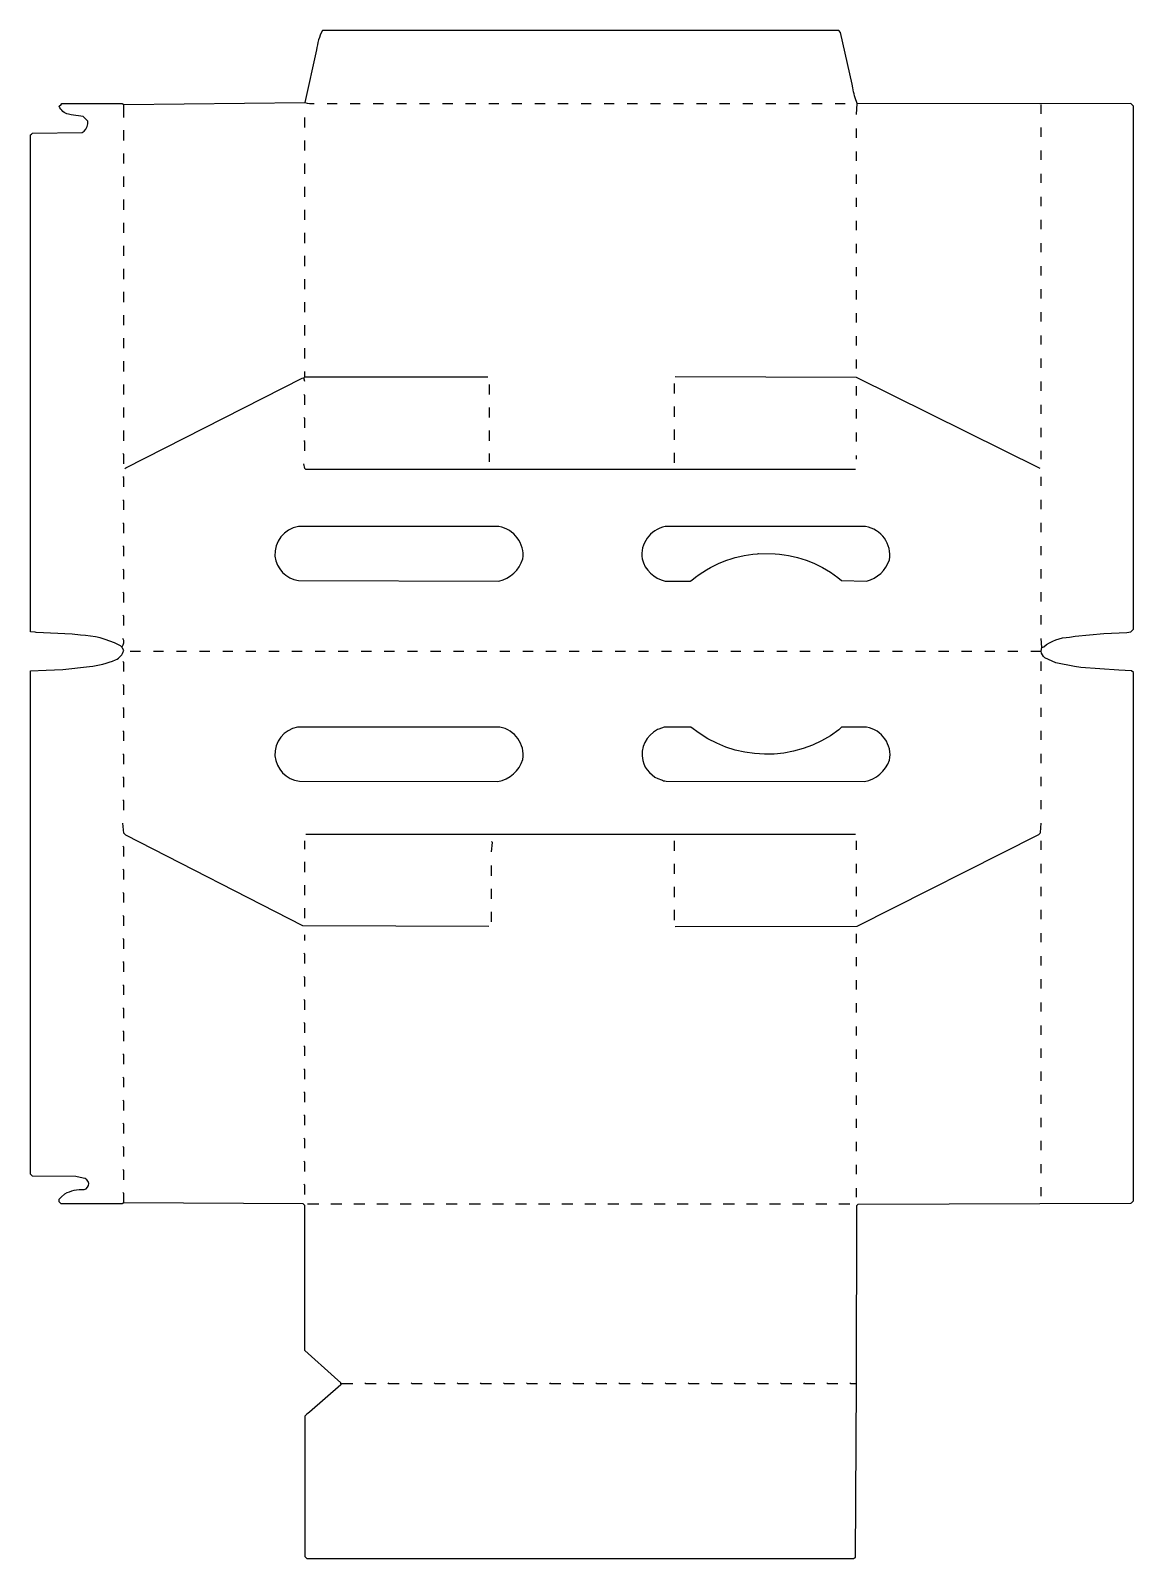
# Model space of a CAD drawing. Extents: x 62 to 1256, y 85 to 1739.
import ezdxf

# ---------------------------------------------------------------- set-up
doc = ezdxf.new("R2010")
doc.units = 0
doc.layers.get('0').update_dxf_attribs({"linetype": 'CONTINUOUS'})

msp = doc.modelspace()

# ---------------------------------------------------------------- linework, layer by layer
at = {"color": 250, "linetype": 'CONTINUOUS'}
for points in [[(956, 1648), (957, 1660, -0.066232), (952.352941, 1677.088235), (951.384615, 1681.076923), (939, 1737), (937, 1739), (378, 1739, 0.092696), (371.647059, 1718.088235), (359, 1661)], [(398, 274), (398, 275), (391.216814, 281.247788), (359, 310), (359, 467), (357, 469), (163, 470), (161, 469), (95, 469), (93, 471), (93, 474), (95, 476), (99.1, 479.8, -0.135043), (119.955446, 484.445545, 0.899363), (118.911765, 496.647059), (111.076923, 498.384615), (64, 499), (62, 501), (62, 1046), (79.024862, 1046.527624), (96.975138, 1047.472376), (125.946154, 1050.430769, 0.067905), (154.1, 1057.8, 0.211168), (163, 1068, -0.120666), (161, 1072), (157.846154, 1073.769231, 0.108031), (115.955446, 1084.554455), (107.044554, 1085.445545), (68.019169, 1087.479233), (66.932432, 1087.594595), (62, 1088), (62, 1626), (63, 1627), (64, 1628), (117.991077, 1628.490747), (120, 1630, 0.217001), (124, 1641), (119, 1646), (105.911765, 1647.647059), (103.088235, 1648.352941, -0.241734), (93, 1657), (95, 1659), (96, 1660), (161, 1660), (163, 1659), (359, 1661, 0.075231), (369, 1660)], [(1157, 1071), (1159, 1072, -0.166337), (1186.923077, 1082.384615), (1192.932432, 1083.405405), (1223.964706, 1086.458824), (1248.980831, 1087.479233, 0.29478), (1256, 1091), (1256, 1657), (1253, 1660), (1153.997488, 1659.502538), (957, 1660)], [(569, 1143, 0.263639), (595, 1167, 0.398423), (569, 1202), (352, 1202, 0.386283), (326.615385, 1169.923077, 0.333543), (352.002283, 1143.497696), (569, 1143)], [(967, 1143, 0.247003), (992, 1166, 0.412211), (966, 1202), (749, 1202, 0.399365), (724, 1167, 0.279604), (749, 1143), (776, 1143), (777.9, 1144.2, -0.156138), (848.955446, 1172.445545), (850, 1173), (868.044554, 1172.445545, -0.157881), (939.9, 1143.8), (967, 1143)], [(411, 274), (398, 274), (398, 273), (363.9, 243.2, 0.098103), (359, 239), (359, 87), (361, 85), (953, 85), (954.1, 85.7), (955.000113, 86.010637), (956, 274), (956.497409, 466.997436), (958.001683, 468.501695), (1252.998317, 469.498305, 0.113713), (1256, 472), (1256, 1044), (1254, 1046), (1240.030973, 1046.464602), (1199.04878, 1049.439024), (1192.06, 1050.42), (1171.9, 1054.7), (1160, 1060, -0.179079), (1156, 1067), (1157, 1071), (1156, 1081)], [(568, 926, 0.278323), (595, 950, 0.403512), (570, 985), (351, 985, 0.372074), (326.594595, 953.932432, 0.357032), (353.002304, 926.497675), (568, 926)], [(965, 926, 0.260032), (992, 949, 0.413341), (967, 985), (940, 985), (938, 983), (937, 982, -0.349128), (777, 985), (748, 985), (742.1, 982.7), (740.9, 982.2, 0.352808), (724.7, 948.9, 0.263179), (744.9, 927.8, 0.072319), (750.002304, 926.497675), (965, 926)], [(760, 769), (956.997488, 769.497462), (1152.9, 868.2, 0.159528), (1155.54918, 871.040984), (1156, 881)]]:
    msp.add_lwpolyline(points, format="xyb", dxfattribs=at)
at = {"color": 251, "linetype": 'CONTINUOUS'}
for points in [[(163, 1645), (163, 1659)], [(359, 1634), (359, 1645)], [(163, 1620), (163, 1631)], [(163, 1595), (163, 1606)], [(359, 1609), (359, 1620)], [(359, 1584), (359, 1595)], [(163, 1570), (163, 1581)], [(163, 1545), (163, 1556)], [(359, 1559), (359, 1570)], [(359, 1534), (359, 1545)], [(163, 1520), (163, 1531)], [(163, 1495), (163, 1506)], [(359, 1509), (359, 1520)], [(359, 1484), (359, 1495)], [(163, 1470), (163, 1481)], [(163, 1445), (163, 1456)], [(359, 1459), (359, 1470)], [(359, 1434), (359, 1445)], [(163, 1420), (163, 1431)], [(163, 1395), (163, 1406)], [(359, 1409), (359, 1420)], [(359, 1384), (359, 1395)], [(163, 1370), (163, 1381)], [(163, 1345), (163, 1356)], [(359, 1334), (359, 1344), (358, 1345)], [(163, 1320), (163, 1331)], [(359, 1309), (359, 1319), (358, 1320)], [(163, 1295), (163, 1306)], [(359, 1284), (359, 1294), (358, 1295)], [(163, 1270), (163, 1280), (162, 1281)], [(163, 1245), (163, 1255), (162, 1256)], [(163, 1220), (163, 1230), (162, 1231)], [(163, 1195), (163, 1205), (162, 1206)], [(163, 1170), (163, 1180), (162, 1181)], [(163, 1145), (163, 1155), (162, 1156)], [(163, 1120), (163, 1130), (162, 1131)], [(163, 1095), (163, 1105), (162, 1106)], [(163, 1045), (163, 1055), (162, 1056)], [(163, 1020), (163, 1030), (162, 1031)], [(163, 995), (163, 1005), (162, 1006)], [(163, 970), (163, 980), (162, 981)], [(163, 945), (163, 955), (162, 956)], [(163, 920), (163, 930), (162, 931)], [(163, 895), (163, 905), (162, 906)], [(359, 853), (359, 862)], [(163, 845), (163, 855), (162, 856)], [(163, 820), (163, 830), (162, 831)], [(359, 828), (359, 839)], [(359, 803), (359, 814)], [(163, 795), (163, 805), (162, 806)], [(163, 770), (163, 780), (162, 781)], [(359, 778), (359, 789)], [(163, 745), (163, 755), (162, 756)], [(359, 754), (359, 760)], [(163, 720), (163, 730), (162, 731)], [(359, 729), (359, 739), (358, 740)], [(359, 704), (359, 714), (358, 715)], [(163, 695), (163, 705), (162, 706)], [(163, 670), (163, 680), (162, 681)], [(359, 679), (359, 689), (358, 690)], [(359, 654), (359, 664), (358, 665)], [(163, 645), (163, 655), (162, 656)], [(163, 620), (163, 630), (162, 631)], [(359, 629), (359, 639), (358, 640)], [(359, 604), (359, 614), (358, 615)], [(163, 595), (163, 605), (162, 606)], [(163, 570), (163, 580), (162, 581)], [(359, 579), (359, 589), (358, 590)], [(359, 554), (359, 564), (358, 565)], [(163, 545), (163, 555), (162, 556)], [(163, 520), (163, 530), (162, 531)], [(359, 529), (359, 539), (358, 540)], [(359, 504), (359, 514), (358, 515)], [(163, 495), (163, 505), (162, 506)], [(163, 470), (163, 480), (162, 481)], [(359, 479), (359, 489), (358, 490)], [(956, 274), (950, 274), (949, 275)]]:
    msp.add_lwpolyline(points, dxfattribs=at)
at = {"color": 250, "linetype": 'CONTINUOUS'}
for points in [[(383, 1660), (394, 1660)], [(408, 1660), (419, 1660)], [(433, 1660), (444, 1660)], [(458, 1660), (469, 1660)], [(483, 1660), (494, 1660)], [(508, 1660), (519, 1660)], [(533, 1660), (544, 1660)], [(558, 1660), (569, 1660)], [(583, 1660), (594, 1660)], [(608, 1660), (619, 1660)], [(633, 1660), (644, 1660)], [(658, 1660), (669, 1660)], [(683, 1660), (694, 1660)], [(708, 1660), (719, 1660)], [(733, 1660), (744, 1660)], [(758, 1660), (769, 1660)], [(783, 1660), (794, 1660)], [(808, 1660), (819, 1660)], [(833, 1660), (844, 1660)], [(858, 1660), (869, 1660)], [(883, 1660), (894, 1660)], [(908, 1660), (919, 1660)], [(933, 1660), (944, 1660)], [(1156, 1649), (1156, 1659)], [(956, 1623), (956, 1633)], [(1156, 1624), (1156, 1634)], [(956, 1598), (956, 1608)], [(1156, 1599), (1156, 1609)], [(956, 1573), (956, 1583)], [(1156, 1574), (1156, 1584)], [(956, 1548), (956, 1558)], [(1156, 1549), (1156, 1559)], [(956, 1523), (956, 1533)], [(1156, 1524), (1156, 1534)], [(956, 1498), (956, 1508)], [(1156, 1499), (1156, 1509)], [(956, 1473), (956, 1483)], [(1156, 1474), (1156, 1484)], [(956, 1448), (956, 1458)], [(1156, 1449), (1156, 1459)], [(956, 1423), (956, 1433)], [(1156, 1424), (1156, 1434)], [(956, 1398), (956, 1408)], [(1156, 1399), (1156, 1409)], [(956, 1373), (956, 1383)], [(1156, 1374), (1156, 1384)], [(164, 1265), (165.1, 1265.8), (356.1, 1362.7), (358, 1363), (359, 1364), (557, 1364)], [(759, 1346), (759, 1357)], [(1155, 1265), (955.997475, 1363.502551), (760, 1364)], [(1156, 1349), (1156, 1359)], [(559, 1345), (559, 1356)], [(956, 1344), (956, 1354)], [(559, 1320), (559, 1331)], [(759, 1321), (759, 1332)], [(956, 1319), (956, 1329)], [(1156, 1324), (1156, 1334)], [(759, 1296), (759, 1307)], [(1156, 1299), (1156, 1309)], [(559, 1295), (559, 1306)], [(956, 1294), (956, 1304)], [(559, 1272), (559, 1281)], [(759, 1271), (759, 1282)], [(956, 1275), (956, 1279)], [(1156, 1275), (1156, 1284)], [(955, 1264), (360, 1264), (359, 1265), (358, 1270)], [(1156, 1246), (1156, 1256)], [(1156, 1221), (1156, 1231)], [(1156, 1196), (1156, 1206)], [(1156, 1171), (1156, 1181)], [(1156, 1146), (1156, 1156)], [(1156, 1121), (1156, 1131)], [(1156, 1096), (1156, 1106)], [(170, 1067), (181, 1067)], [(195, 1067), (206, 1067)], [(220, 1067), (231, 1067)], [(245, 1067), (256, 1067)], [(270, 1067), (281, 1067)], [(295, 1067), (306, 1067)], [(320, 1067), (331, 1067)], [(345, 1067), (356, 1067)], [(370, 1067), (381, 1067)], [(395, 1067), (406, 1067)], [(420, 1067), (431, 1067)], [(445, 1067), (456, 1067)], [(470, 1067), (481, 1067)], [(495, 1067), (506, 1067)], [(520, 1067), (531, 1067)], [(545, 1067), (556, 1067)], [(570, 1067), (581, 1067)], [(595, 1067), (606, 1067)], [(620, 1067), (631, 1067)], [(645, 1067), (656, 1067)], [(670, 1067), (681, 1067)], [(695, 1067), (706, 1067)], [(720, 1067), (731, 1067)], [(745, 1067), (756, 1067)], [(770, 1067), (781, 1067)], [(795, 1067), (806, 1067)], [(820, 1067), (831, 1067)], [(845, 1067), (856, 1067)], [(870, 1067), (881, 1067)], [(895, 1067), (906, 1067)], [(920, 1067), (931, 1067)], [(945, 1067), (956, 1067)], [(970, 1067), (981, 1067)], [(995, 1067), (1006, 1067)], [(1020, 1067), (1031, 1067)], [(1045, 1067), (1056, 1067)], [(1070, 1067), (1081, 1067)], [(1095, 1067), (1106, 1067)], [(1120, 1067), (1131, 1067)], [(1145, 1067), (1156, 1067)], [(1156, 1046), (1156, 1056)], [(1156, 1021), (1156, 1031)], [(1156, 996), (1156, 1006)], [(1156, 971), (1156, 981)], [(1156, 946), (1156, 956)], [(1156, 921), (1156, 931)], [(1156, 896), (1156, 906)], [(558, 769), (356.9, 769.8), (165, 868), (163, 870), (162, 881)], [(360, 869), (955, 869)], [(759, 851), (759, 862)], [(956, 852), (956, 862)], [(1156, 852), (1156, 862)], [(561, 824), (561, 835)], [(759, 826), (759, 837)], [(956, 827), (956, 837)], [(1156, 827), (1156, 837)], [(759, 801), (759, 812)], [(956, 802), (956, 812)], [(1156, 802), (1156, 812)], [(561, 799), (561, 810)], [(561, 774), (561, 785)], [(759, 776), (759, 787)], [(956, 780), (956, 787)], [(1156, 777), (1156, 787)], [(956, 751), (956, 761)], [(1156, 752), (1156, 762)], [(956, 726), (956, 736)], [(1156, 727), (1156, 737)], [(1156, 702), (1156, 712)], [(956, 701), (956, 711)], [(956, 676), (956, 686)], [(1156, 677), (1156, 687)], [(1156, 652), (1156, 662)], [(956, 651), (956, 661)], [(956, 626), (956, 636)], [(1156, 627), (1156, 637)], [(1156, 602), (1156, 612)], [(956, 601), (956, 611)], [(956, 576), (956, 586)], [(1156, 577), (1156, 587)], [(956, 551), (956, 561)], [(1156, 552), (1156, 562)], [(956, 526), (956, 536)], [(1156, 527), (1156, 537)], [(956, 501), (956, 511)], [(1156, 502), (1156, 512)], [(956, 476), (956, 486)], [(1156, 477), (1156, 487)], [(362, 469), (374, 469)], [(387, 469), (399, 469)], [(412, 469), (424, 469)], [(437, 469), (449, 469)], [(462, 469), (474, 469)], [(487, 469), (499, 469)], [(512, 469), (524, 469)], [(537, 469), (549, 469)], [(562, 469), (574, 469)], [(587, 469), (599, 469)], [(612, 469), (624, 469)], [(637, 469), (649, 469)], [(662, 469), (674, 469)], [(687, 469), (699, 469)], [(712, 469), (724, 469)], [(737, 469), (749, 469)], [(762, 469), (774, 469)], [(787, 469), (799, 469)], [(812, 469), (824, 469)], [(837, 469), (849, 469)], [(862, 469), (874, 469)], [(887, 469), (899, 469)], [(912, 469), (924, 469)], [(937, 469), (949, 469)]]:
    msp.add_lwpolyline(points, dxfattribs=at)
at = {"color": 37, "linetype": 'CONTINUOUS'}
msp.add_lwpolyline([(359, 1359), (358, 1363), (359, 1364), (359, 1370)], dxfattribs=at)
at = {"color": 251, "linetype": 'CONTINUOUS'}
msp.add_lwpolyline([(161, 1072, 0.332917), (162, 1081)], format="xyb", dxfattribs=at)
at = {"color": 197, "linetype": 'CONTINUOUS'}
msp.add_lwpolyline([(561, 850), (562, 860), (561, 861)], dxfattribs=at)
at = {"color": 252, "linetype": 'CONTINUOUS'}
for points in [[(436, 274), (425, 274), (424, 275)], [(461, 274), (450, 274), (449, 275)], [(486, 274), (475, 274), (474, 275)], [(511, 274), (500, 274), (499, 275)], [(536, 274), (525, 274), (524, 275)], [(561, 274), (550, 274), (549, 275)], [(586, 274), (575, 274), (574, 275)], [(611, 274), (600, 274), (599, 275)], [(636, 274), (625, 274), (624, 275)], [(661, 274), (650, 274), (649, 275)], [(686, 274), (675, 274), (674, 275)], [(711, 274), (700, 274), (699, 275)], [(736, 274), (725, 274), (724, 275)], [(761, 274), (750, 274), (749, 275)], [(786, 274), (775, 274), (774, 275)], [(811, 274), (800, 274), (799, 275)], [(836, 274), (825, 274), (824, 275)], [(861, 274), (850, 274), (849, 275)], [(886, 274), (875, 274), (874, 275)], [(911, 274), (900, 274), (899, 275)], [(936, 274), (925, 274), (924, 275)]]:
    msp.add_lwpolyline(points, dxfattribs=at)

doc.saveas('drawing.dxf')
